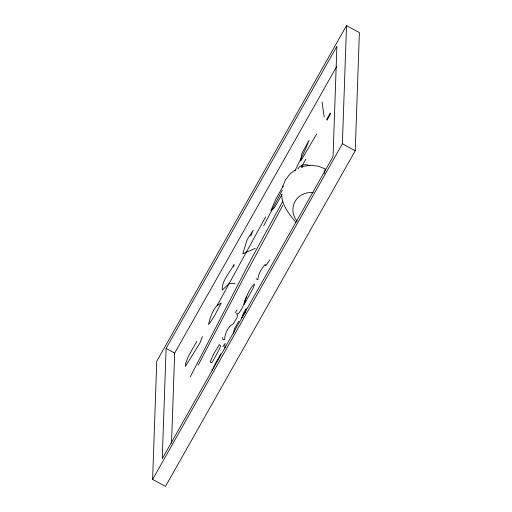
<?xml version="1.0" encoding="UTF-8"?>
<svg xmlns="http://www.w3.org/2000/svg" width="512" height="512" viewBox="0 0 512 512"><rect width="100%" height="100%" fill="white"/><g stroke="black" fill="none" stroke-linecap="round" stroke-linejoin="round"><path stroke-width="0.77" d="M152.627 479.411L156.749 361.267L346.515 25.6L359.373 32.589L355.251 150.733L165.485 486.4L152.627 479.411L342.394 143.744L346.515 25.6M166.099 348.422L162.253 458.688L333.037 156.589L336.89 46.323L166.099 348.422L174.675 353.082L171.52 443.373M233.818 266.944L234.022 264.192C230.118 272.755 221.76 280.115 222.221 290.176L229.299 283.341L235.232 283.706M225.05 344.934L224.826 347.936L225.67 347.194M213.018 368.806L215.136 363.885L220.845 353.92M302.138 166.982L302.093 165.958A145.984 24.755 64.1 0 0 301.882 167.296M233.664 333.203L234.24 329.286L238.758 321.126M324.243 173.581L325.267 168.909L318.125 166.15L310.502 165.293L302.912 166.4M202.419 336.557L199.981 342.95L185.37 366.381L185.606 363.597L188.051 356.896L196.941 341.178M246.547 296.314L244.339 301.837L244.166 304.48L252.96 288.512L254.445 284.794L254.176 284.019L251.808 286.797C245.434 295.059 245.165 306.259 238.029 313.997L236.57 313.286L237.344 315.206L237.203 317.229L233.434 323.693C227.91 326.579 224.909 333.446 224.576 339.482L222.822 339.59L222.688 337.53M282.509 187.098L285.318 180.102L289.875 174.067L295.878 169.389M250.714 236.109L253.139 230.298L247.091 239.821L242.746 253.83L255.277 248.32M294.95 170.899L305.702 148.781L309.062 140.365L301.843 153.453L300.678 161.056L316.672 134.022M190.17 377.037L251.11 259.341L282.867 201.146M198.182 365.222L243.693 277.83L282.822 205.318M263.642 225.92L282.291 190.246M302.381 165.389L305.824 159.078M217.139 305.446L221.242 302.989C217.286 310.285 213.76 318.182 208.518 324.582C210.086 317.824 212.371 310.605 217.139 305.446L265.619 216.954M174.675 353.082L336.806 66.298M283.219 186.099L275.75 199.322L270.854 210.733L274.522 207.603L282.016 194.49M269.709 259.853L266.842 264.454L265.472 265.741L265.222 264.365C261.696 268.749 258.01 273.805 257.926 279.667L256.07 278.758M244.749 313.485L245.606 312.198M222.861 346.714L225.165 343.36M235.11 312.73L237.107 309.894M342.394 143.744L355.251 150.733M295.974 222.515C289.459 214.259 281.882 205.658 281.645 194.566M211.84 369.229L212.525 370.221M322.067 101.946L324.186 117.018M297.197 221.152A17.619 17.261 2 0 1 295.066 201.459A17.619 17.261 2 0 1 313.235 192.787M297.882 168.762A8.787 8.461 11.8 0 1 309.197 165.491M302.016 167.232A145.984 24.755 64.1 0 1 302.227 165.894L302.093 165.958A396.685 67.264 64.1 0 0 301.984 167.014M327.034 118.822L326.963 120.198L330.227 114.438L330.298 113.062L327.034 118.822M246.042 308.96L245.555 311.616L241.728 318.022L243.258 313.536L246.042 308.96M213.325 354.579L210.112 362.048L212.032 362.675L218.97 349.907L220.608 345.798L219.373 344.576L213.325 354.579"/></g></svg>
